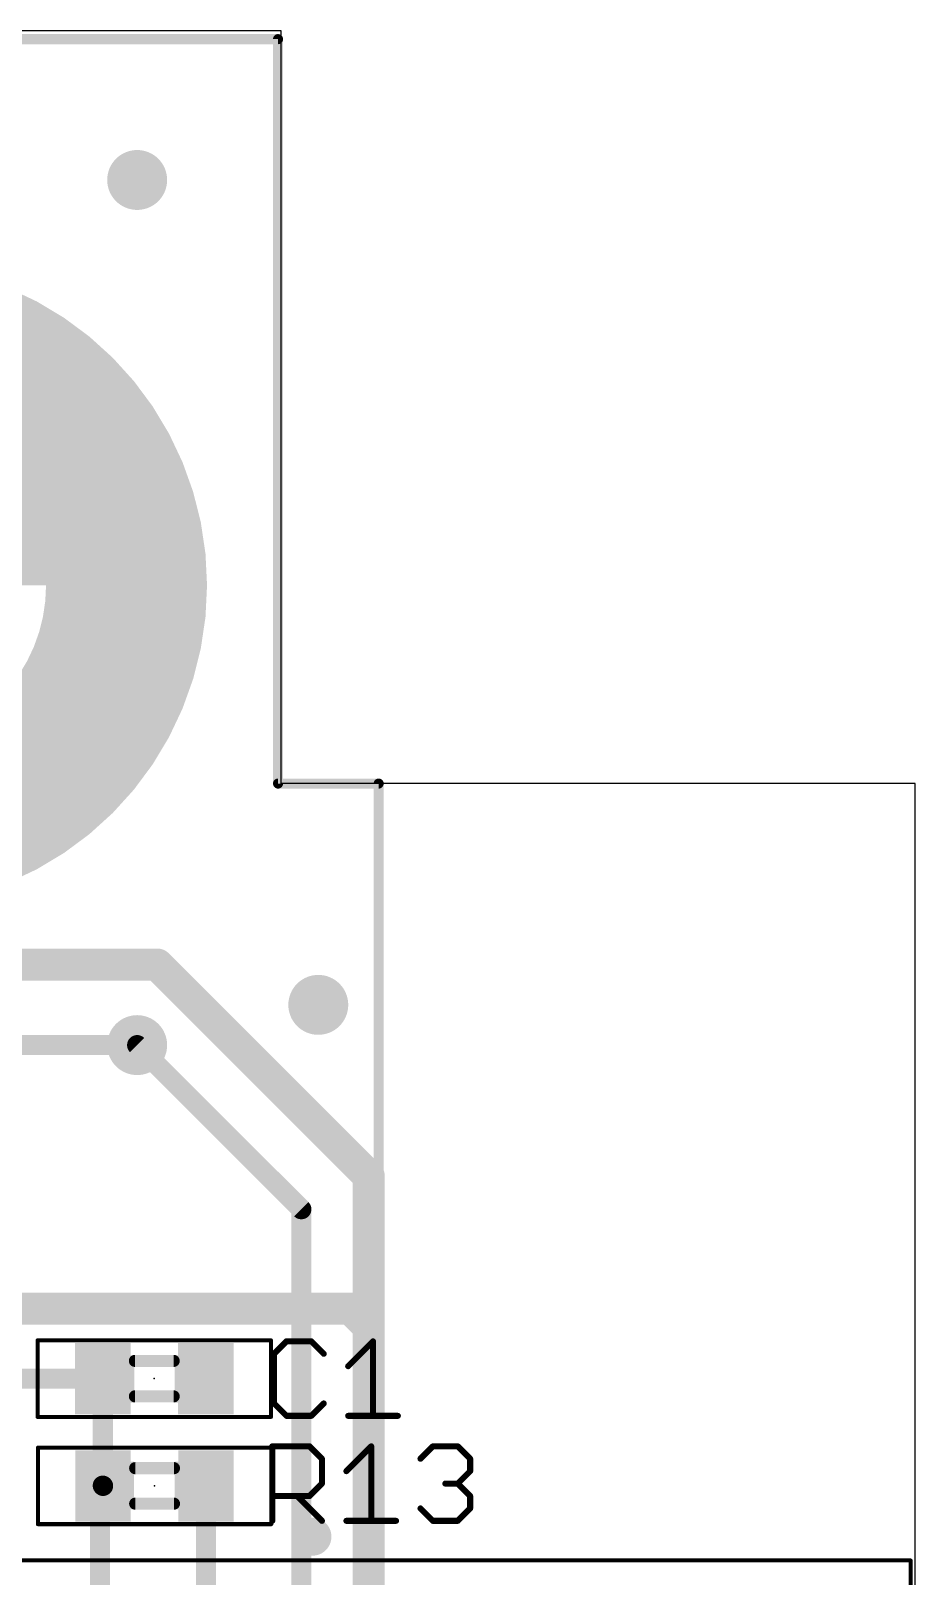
# Model space of a CAD drawing. Extents: x -0.1 to 70.5, y -0.1 to 57.
# Drawn here: x 57.84 to 69, y 37.49 to 57 of the extents above; entities that cross this region are included whole.
import ezdxf

# ---------------------------------------------------------------- set-up
doc = ezdxf.new("R2010")
doc.units = 0
for name, color, linetype in [('1', 14, 'CONTINUOUS'), ('16', 174, 'CONTINUOUS'), ('18', 94, 'CONTINUOUS'), ('20', 30, 'CONTINUOUS'), ('21', 250, 'CONTINUOUS'), ('23', 178, 'CONTINUOUS'), ('25', 250, 'CONTINUOUS'), ('39', 14, 'CONTINUOUS'), ('40', 174, 'CONTINUOUS'), ('41', 14, 'CONTINUOUS'), ('42', 174, 'CONTINUOUS'), ('51', 250, 'CONTINUOUS')]:
    doc.layers.add(name, color=color, linetype=linetype)

# ---------------------------------------------------------------- blocks, each defined once
blk = doc.blocks.new('RECT')
blk.add_solid([(-0.5, -0.5), (0.5, -0.5), (-0.5, 0.5), (0.5, 0.5)])
blk = doc.blocks.new('ROUNDV')
at = {"const_width": 0.5}
blk.add_lwpolyline([(0, -0.25, 1), (0, 0.25, 1), (0, -0.25)], format="xyb", dxfattribs=at)

msp = doc.modelspace()

# ---------------------------------------------------------------- linework, layer by layer
at = {"layer": '1'}
for points, const_width in [([(25.654, 56.896), (60.96, 56.896)], 0.127), ([(60.96, 56.896), (60.96, 47.498)], 0.127), ([(60.96, 47.498), (62.23, 47.498)], 0.127), ([(62.23, 47.498), (62.23, 9.398)], 0.127), ([(59.182, 44.196), (61.254, 42.124)], 0.254), ([(61.254, 42.124), (61.254, 36.7)], 0.254), ([(58.7482, 39.9854), (56.0061, 39.9854)], 0.254), ([(58.7482, 38.6344), (58.7482, 39.9854)], 0.254), ([(58.7518, 38.6308), (58.714, 38.6293)], 0.254), ([(58.714, 36.7), (58.714, 38.6293)], 0.254), ([(58.7518, 38.6308), (58.7482, 38.6344)], 0.254), ([(60.0518, 38.6308), (60.0518, 36.7678)], 0.254)]:
    msp.add_lwpolyline(points, dxfattribs=dict(at, const_width=const_width))
for points, const_width in [([(60.9918, 56.896, 1), (60.9282, 56.896)], 0.0635), ([(60.96, 56.8642, 1), (60.96, 56.9278)], 0.0635), ([(60.9282, 47.498, 1), (60.9918, 47.498)], 0.0635), ([(60.96, 47.5298, 1), (60.96, 47.4663)], 0.0635), ([(62.2618, 47.498, 1), (62.1983, 47.498)], 0.0635), ([(62.23, 47.4663, 1), (62.23, 47.5298)], 0.0635), ([(59.2269, 44.2409, 1), (59.1371, 44.1511)], 0.127), ([(61.3175, 42.124, 1), (61.1905, 42.124)], 0.127), ([(61.2091, 42.0791, 1), (61.2989, 42.1689)], 0.127), ([(58.8117, 39.9854, 1), (58.6847, 39.9854)], 0.127), ([(58.7482, 39.9219, 1), (58.7482, 40.0489)], 0.127), ([(58.7775, 38.6293, 1), (58.6505, 38.6293)], 0.127), ([(58.7115, 38.6928, 1), (58.7165, 38.5659)], 0.127), ([(58.7931, 38.6793, 1), (58.7033, 38.5895)], 0.127), ([(58.6847, 38.6344, 1), (58.8117, 38.6344)], 0.127), ([(58.7069, 38.5859, 1), (58.7967, 38.6757)], 0.127), ([(58.7543, 38.5673, 1), (58.7493, 38.6943)], 0.127), ([(60.1153, 38.6308, 1), (59.9883, 38.6308)], 0.127)]:
    msp.add_lwpolyline(points, format="xyb", dxfattribs=dict(at, const_width=const_width))
at = {"layer": '16'}
for points, const_width in [([(25.654, 56.896), (60.96, 56.896)], 0.127), ([(60.96, 56.896), (60.96, 47.498)], 0.127), ([(60.96, 47.498), (62.23, 47.498)], 0.127), ([(62.23, 47.498), (62.23, 9.398)], 0.127), ([(59.436, 45.212), (51.054, 45.212)], 0.4064), ([(59.436, 45.212), (62.103, 42.545)], 0.4064), ([(59.182, 44.196), (53.34, 44.196)], 0.254), ([(62.103, 42.545), (62.103, 40.64)], 0.4064), ([(55.6006, 40.8686), (61.8744, 40.8686)], 0.4064), ([(61.8744, 40.8686), (62.103, 40.64)], 0.4064), ([(62.103, 40.64), (62.103, 35.052)], 0.4064)]:
    msp.add_lwpolyline(points, dxfattribs=dict(at, const_width=const_width))
for points, const_width in [([(60.9918, 56.896, 1), (60.9282, 56.896)], 0.0635), ([(60.96, 56.8642, 1), (60.96, 56.9278)], 0.0635), ([(60.9282, 47.498, 1), (60.9918, 47.498)], 0.0635), ([(60.96, 47.5298, 1), (60.96, 47.4663)], 0.0635), ([(62.2618, 47.498, 1), (62.1983, 47.498)], 0.0635), ([(62.23, 47.4663, 1), (62.23, 47.5298)], 0.0635), ([(59.5078, 45.2838, 1), (59.3642, 45.1402)], 0.2032), ([(59.436, 45.1104, 1), (59.436, 45.3136)], 0.2032), ([(59.182, 44.1325, 1), (59.182, 44.2595)], 0.127), ([(62.2046, 42.545, 1), (62.0014, 42.545)], 0.2032), ([(62.0312, 42.4732, 1), (62.1748, 42.6168)], 0.2032), ([(61.9462, 40.9404, 1), (61.8026, 40.7968)], 0.2032), ([(61.8744, 40.767, 1), (61.8744, 40.9702)], 0.2032), ([(62.2046, 40.64, 1), (62.0014, 40.64)], 0.2032), ([(62.0312, 40.5682, 1), (62.1748, 40.7118)], 0.2032), ([(62.0014, 40.64, 1), (62.2046, 40.64)], 0.2032)]:
    msp.add_lwpolyline(points, format="xyb", dxfattribs=dict(at, const_width=const_width))
at = {"layer": '20'}
for p, q in [((61, 57), (0, 57)), ((61, 47.5), (61, 57)), ((69, 47.5), (61, 47.5)), ((69, 9.5), (69, 47.5))]:
    msp.add_line(p, q, dxfattribs=at)
at = {"layer": '21'}
for points, const_width in [([(56, 46.571, 1), (56, 53.429, 1), (56, 46.571)], 0.1524), ([(61.394, 37.87, 1), (61.394, 38.11, 1), (61.394, 37.87)], 0.24)]:
    msp.add_lwpolyline(points, format="xyb", dxfattribs=dict(at, const_width=const_width))
at = {"layer": '23'}
for p in [(59.3982, 39.9854), (59.4018, 38.6308)]:
    msp.add_point(p, dxfattribs=at)
at = {"layer": '25', "const_width": 0.0762}
for points in [[(61.0663, 40.4561), (60.9095, 40.2993)], [(61.3798, 40.4561), (61.0663, 40.4561)], [(61.5366, 40.2993), (61.3798, 40.4561)], [(61.845, 40.1426), (62.1586, 40.4561)], [(62.1586, 40.4561), (62.1586, 39.5155)], [(60.9095, 40.2993), (60.9095, 39.6723)], [(60.9095, 39.6723), (61.0663, 39.5155)], [(61.3798, 39.5155), (61.5366, 39.6723)], [(61.0663, 39.5155), (61.3798, 39.5155)], [(61.845, 39.5155), (62.4721, 39.5155)], [(60.8867, 38.1899), (60.8867, 39.1305)], [(60.8867, 39.1305), (61.357, 39.1305)], [(61.357, 39.1305), (61.5138, 38.9737)], [(61.8222, 38.817), (62.1358, 39.1305)], [(62.1358, 39.1305), (62.1358, 38.1899)], [(62.7577, 38.9737), (62.9145, 39.1305)], [(62.9145, 39.1305), (63.228, 39.1305)], [(63.228, 39.1305), (63.3848, 38.9737)], [(61.5138, 38.9737), (61.5138, 38.6602)], [(63.3848, 38.817), (63.228, 38.6602)], [(63.3848, 38.9737), (63.3848, 38.817)], [(61.5138, 38.6602), (61.357, 38.5034)], [(63.228, 38.6602), (63.0713, 38.6602)], [(63.228, 38.6602), (63.3848, 38.5034)], [(61.357, 38.5034), (60.8867, 38.5034)], [(61.2002, 38.5034), (61.5138, 38.1899)], [(63.3848, 38.5034), (63.3848, 38.3467)], [(62.9145, 38.1899), (62.7577, 38.3467)], [(63.3848, 38.3467), (63.228, 38.1899)], [(61.8222, 38.1899), (62.4493, 38.1899)], [(63.228, 38.1899), (62.9145, 38.1899)]]:
    msp.add_lwpolyline(points, dxfattribs=at)
at = {"layer": '25', "const_width": 0.0381}
for points in [[(61.0663, 40.4752, 1), (61.0663, 40.4371)], [(61.0797, 40.4426, 1), (61.0528, 40.4696)], [(61.3933, 40.4696, 1), (61.3663, 40.4426)], [(61.3798, 40.4371, 1), (61.3798, 40.4752)], [(62.1776, 40.4561, 1), (62.1395, 40.4561)], [(62.172, 40.4426, 1), (62.1451, 40.4696)], [(60.896, 40.3128, 1), (60.923, 40.2859)], [(60.9286, 40.2993, 1), (60.8905, 40.2993)], [(61.5231, 40.2859, 1), (61.55, 40.3128)], [(61.8315, 40.156, 1), (61.8585, 40.1291)], [(60.923, 39.6857, 1), (60.896, 39.6588)], [(60.8905, 39.6723, 1), (60.9286, 39.6723)], [(61.55, 39.6588, 1), (61.5231, 39.6857)], [(61.0663, 39.5346, 1), (61.0663, 39.4965)], [(61.0528, 39.502, 1), (61.0797, 39.529)], [(61.3663, 39.529, 1), (61.3933, 39.502)], [(61.3798, 39.4965, 1), (61.3798, 39.5346)], [(61.845, 39.5346, 1), (61.845, 39.4965)], [(62.1395, 39.5155, 1), (62.1776, 39.5155)], [(62.4721, 39.4965, 1), (62.4721, 39.5346)], [(60.9058, 39.1305, 1), (60.8677, 39.1305)], [(60.8867, 39.1496, 1), (60.8867, 39.1115)], [(61.3705, 39.144, 1), (61.3435, 39.117)], [(61.357, 39.1115, 1), (61.357, 39.1496)], [(62.1548, 39.1305, 1), (62.1167, 39.1305)], [(62.1492, 39.117, 1), (62.1223, 39.144)], [(62.9145, 39.1496, 1), (62.9145, 39.1115)], [(62.928, 39.117, 1), (62.901, 39.144)], [(63.2415, 39.144, 1), (63.2146, 39.117)], [(63.228, 39.1115, 1), (63.228, 39.1496)], [(61.5328, 38.9737, 1), (61.4947, 38.9737)], [(61.5003, 38.9603, 1), (61.5272, 38.9872)], [(61.8087, 38.8304, 1), (61.8357, 38.8035)], [(62.7443, 38.9872, 1), (62.7712, 38.9603)], [(63.4039, 38.9737, 1), (63.3658, 38.9737)], [(63.3658, 38.817, 1), (63.4039, 38.817)], [(63.3713, 38.9603, 1), (63.3983, 38.9872)], [(63.3983, 38.8035, 1), (63.3713, 38.8304)], [(61.4947, 38.6602, 1), (61.5328, 38.6602)], [(61.5272, 38.6467, 1), (61.5003, 38.6737)], [(63.0713, 38.6793, 1), (63.0713, 38.6412)], [(63.2415, 38.6737, 1), (63.2146, 38.6467)], [(63.2146, 38.6737, 1), (63.2415, 38.6467)], [(63.228, 38.6412, 1), (63.228, 38.6793)], [(60.8867, 38.5225, 1), (60.8867, 38.4844)], [(61.2137, 38.5169, 1), (61.1868, 38.49)], [(61.3435, 38.5169, 1), (61.3705, 38.49)], [(61.357, 38.4844, 1), (61.357, 38.5225)], [(63.4039, 38.5034, 1), (63.3658, 38.5034)], [(63.3713, 38.49, 1), (63.3983, 38.5169)], [(62.7712, 38.3601, 1), (62.7443, 38.3332)], [(63.3658, 38.3467, 1), (63.4039, 38.3467)], [(63.3983, 38.3332, 1), (63.3713, 38.3601)], [(60.8677, 38.1899, 1), (60.9058, 38.1899)], [(61.5003, 38.1764, 1), (61.5272, 38.2034)], [(61.8222, 38.209, 1), (61.8222, 38.1709)], [(62.1167, 38.1899, 1), (62.1548, 38.1899)], [(62.4493, 38.1709, 1), (62.4493, 38.209)], [(62.9145, 38.209, 1), (62.9145, 38.1709)], [(62.901, 38.1764, 1), (62.928, 38.2034)], [(63.2146, 38.2034, 1), (63.2415, 38.1764)], [(63.228, 38.1709, 1), (63.228, 38.209)]]:
    msp.add_lwpolyline(points, format="xyb", dxfattribs=at)
at = {"layer": '39'}
for points, const_width in [([(56, 46.952, 1), (56, 53.048, 1), (56, 46.952)], 2.032), ([(57.9252, 40.4811, 1), (57.9252, 40.4557)], 0.0254), ([(57.9379, 40.4684, 1), (57.9125, 40.4684)], 0.0254), ([(60.8839, 40.4684, 1), (60.8585, 40.4684)], 0.0254), ([(60.8712, 40.4557, 1), (60.8712, 40.4811)], 0.0254), ([(57.9252, 39.5151, 1), (57.9252, 39.4897)], 0.0254), ([(57.9125, 39.5024, 1), (57.9379, 39.5024)], 0.0254), ([(60.8585, 39.5024, 1), (60.8839, 39.5024)], 0.0254), ([(60.8712, 39.4897, 1), (60.8712, 39.5151)], 0.0254), ([(57.9415, 39.1138, 1), (57.9161, 39.1138)], 0.0254), ([(57.9288, 39.1265, 1), (57.9288, 39.1011)], 0.0254), ([(60.8875, 39.1138, 1), (60.8621, 39.1138)], 0.0254), ([(60.8748, 39.1011, 1), (60.8748, 39.1265)], 0.0254), ([(57.9288, 38.1605, 1), (57.9288, 38.1351)], 0.0254), ([(57.9161, 38.1478, 1), (57.9415, 38.1478)], 0.0254), ([(60.8621, 38.1478, 1), (60.8875, 38.1478)], 0.0254), ([(60.8748, 38.1351, 1), (60.8748, 38.1605)], 0.0254), ([(68.9565, 37.69, 1), (68.9315, 37.69)], 0.025), ([(68.944, 37.6775, 1), (68.944, 37.7025)], 0.025)]:
    msp.add_lwpolyline(points, format="xyb", dxfattribs=dict(at, const_width=const_width))
for points, const_width in [([(57.9252, 40.4684), (60.8712, 40.4684)], 0.0508), ([(57.9252, 39.5024), (57.9252, 40.4684)], 0.0508), ([(60.8712, 40.4684), (60.8712, 39.5024)], 0.0508), ([(60.8712, 39.5024), (57.9252, 39.5024)], 0.0508), ([(57.9288, 38.1478), (57.9288, 39.1138)], 0.0508), ([(57.9288, 39.1138), (60.8748, 39.1138)], 0.0508), ([(60.8748, 39.1138), (60.8748, 38.1478)], 0.0508), ([(60.8748, 38.1478), (57.9288, 38.1478)], 0.0508), ([(37.044, 37.69), (68.944, 37.69)], 0.05), ([(68.944, 37.69), (68.944, 18.09)], 0.05)]:
    msp.add_lwpolyline(points, dxfattribs=dict(at, const_width=const_width))
at = {"layer": '40', "const_width": 2.032}
msp.add_lwpolyline([(56, 46.952, 1), (56, 53.048, 1), (56, 46.952)], format="xyb", dxfattribs=at)
at = {"layer": '41', "const_width": 2.032}
msp.add_lwpolyline([(56, 46.952, 1), (56, 53.048, 1), (56, 46.952)], format="xyb", dxfattribs=at)
at = {"layer": '42', "const_width": 2.032}
msp.add_lwpolyline([(56, 46.952, 1), (56, 53.048, 1), (56, 46.952)], format="xyb", dxfattribs=at)
at = {"layer": '51'}
for points, const_width in [([(58.159, 50, 0.4142), (56, 52.159)], 2.4892), ([(59.1532, 40.2475, 1), (59.1532, 40.1713)], 0.0762), ([(59.6432, 40.1713, 1), (59.6432, 40.2475)], 0.0762), ([(59.1532, 39.7995, 1), (59.1532, 39.7233)], 0.0762), ([(59.6432, 39.7233, 1), (59.6432, 39.7995)], 0.0762), ([(59.1568, 38.8929, 1), (59.1568, 38.8167)], 0.0762), ([(59.6468, 38.8167, 1), (59.6468, 38.8929)], 0.0762), ([(59.1568, 38.4449, 1), (59.1568, 38.3687)], 0.0762), ([(59.6468, 38.3687, 1), (59.6468, 38.4449)], 0.0762)]:
    msp.add_lwpolyline(points, format="xyb", dxfattribs=dict(at, const_width=const_width))
at = {"layer": '51', "const_width": 0.1524}
for points in [[(59.1532, 40.2094), (59.6432, 40.2094)], [(59.6432, 39.7614), (59.1532, 39.7614)], [(59.1568, 38.8548), (59.6468, 38.8548)], [(59.6468, 38.4068), (59.1568, 38.4068)]]:
    msp.add_lwpolyline(points, dxfattribs=at)

# ---------------------------------------------------------------- block references
at = {"layer": '1', "xscale": 0.7, "yscale": 0.9}
for p in [(58.7482, 39.9854), (60.0482, 39.9854)]:
    msp.add_blockref('RECT', p, dxfattribs=at)
at = {"layer": '1', "xscale": 0.7, "yscale": 0.9, "rotation": 180}
for p in [(58.7518, 38.6308), (60.0518, 38.6308)]:
    msp.add_blockref('RECT', p, dxfattribs=at)
at = {"layer": '18', "xscale": 0.7564, "yscale": 0.7564}
for p in [(59.182, 55.118), (59.182, 55.118), (61.468, 44.704), (61.468, 44.704), (59.182, 44.196), (59.182, 44.196)]:
    msp.add_blockref('ROUNDV', p, dxfattribs=at)
at = {"layer": '51', "xscale": 0.3, "yscale": 0.5999}
for p in [(58.9942, 39.9806), (59.807, 39.9806)]:
    msp.add_blockref('RECT', p, dxfattribs=at)
at = {"layer": '51', "xscale": 0.3, "yscale": 0.5999, "rotation": 180}
for p in [(58.993, 38.6357), (59.8058, 38.6357)]:
    msp.add_blockref('RECT', p, dxfattribs=at)

doc.saveas('drawing.dxf')
